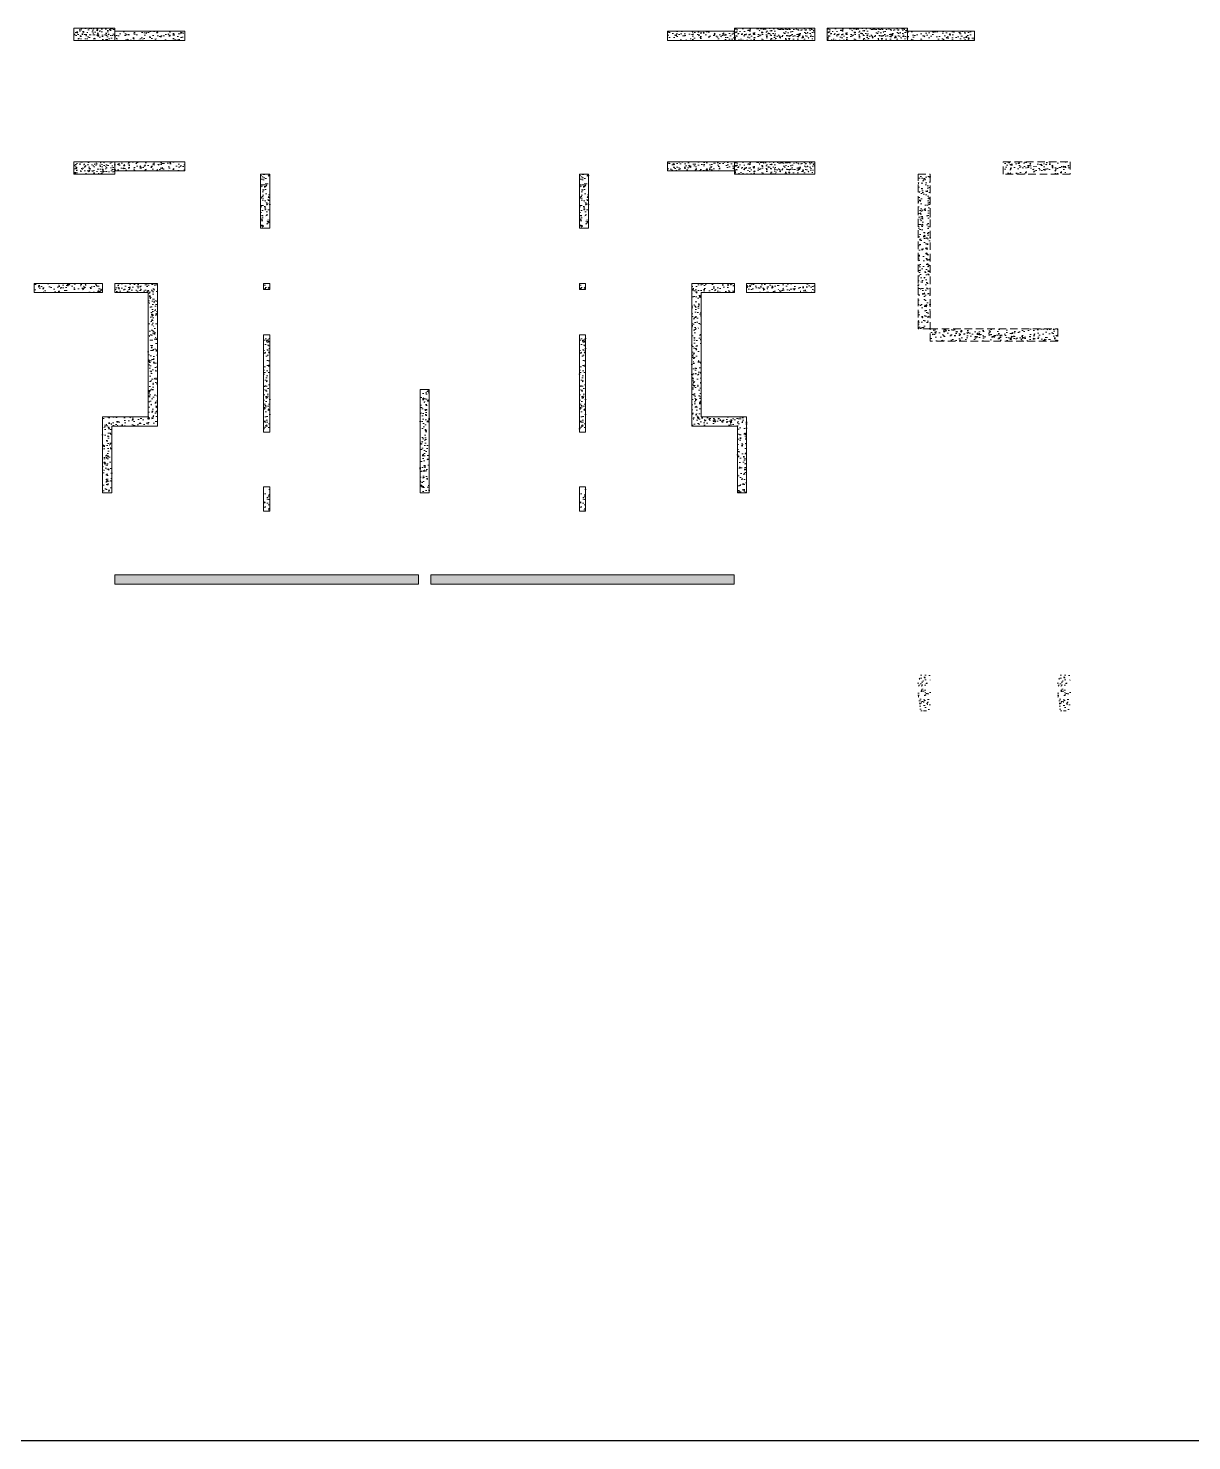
# Model space of a CAD drawing. Header units: millimetres. Extents: x 1078357 to 1340092, y -4684019 to -4550360.
# Drawn here: x 1279584 to 1298738, y -4653484 to -4630229 of the extents above; entities that cross this region are included whole.
import ezdxf

# ---------------------------------------------------------------- set-up
doc = ezdxf.new("R2010")
doc.units = ezdxf.units.MM
doc.linetypes.add('HIDDEN', pattern=[0.375, 0.25, -0.125])
doc.layers.add('S-NON STR RCC WALL', color=8, linetype='Continuous', lineweight=0)
doc.layers.add('Wall-boundary', color=6, linetype='Continuous', lineweight=30)
pattern_1 = [(50, (1250143.1, -4448375.4), (182.18467, -15.93909), [19.05, -209.55]), (355, (1250143.1, -4448375.4), (-35.24342, 191.05685), [15.24, -167.64058]), (100.45144, (1250158.28, -4448376.73), (146.94125, 175.11775), [16.19, -178.09024]), (46.1842, (1250143.1, -4448324.6), (271.07904, -42.04233), [28.575, -314.325]), (96.63556, (1250165.68, -4448328.1), (237.40413, 247.42612), [24.28502, -267.1356]), (351.18415, (1250143.1, -4448324.6), (237.40413, 247.42612), [22.85997, -251.45973]), (21, (1250168.5, -4448337.3), (151.61439, -102.2652), [19.05, -209.55]), (326, (1250168.5, -4448337.3), (61.80203, 184.18797), [15.24, -167.64]), (71.45144, (1250181.13, -4448345.82), (213.41642, 81.92277), [16.19, -178.08994]), (37.5, (1250143.094, -4448375.4), (3.088603, 84.555039), [0, -165.608, 0, -170.18, 0, -168.275]), (7.5, (1250143.09, -4448375.4), (66.819663, 100.180575), [0, -97.028, 0, -161.798, 0, -64.135]), (327.5, (1250086.45, -4448375.4), (135.590595, -5.728744), [0, -63.5, 0, -198.12, 0, -262.89]), (317.5, (1250061.05, -4448375.4), (148.12918, 25.42649), [0, -82.55, 0, -131.572, 0, -186.69])]
pattern_2 = [(50, (-5111161, 23564171.24), (182.184669, -15.93908554), [19.05, -209.55]), (355, (-5111161, 23564171.24), (-35.2434214, 191.0568452), [15.24, -167.6405842]), (100.4514447, (-5111145.82, 23564169.91), (146.9412471, 175.1177519), [16.1900088, -178.0902446]), (46.1842, (-5111161, 23564222.04), (271.0790409, -42.042328), [28.575, -314.325]), (96.6355576, (-5111138.41, 23564218.54), (237.404134, 247.4261246), [24.2850231, -267.1356082]), (351.1841512, (-5111161, 23564222.04), (237.404134, 247.4261246), [22.859967, -251.459732]), (21, (-5111135.6, 23564209.34), (151.6143913, -102.2651982), [19.05, -209.55]), (326, (-5111135.6, 23564209.34), (61.8020283, 184.1879661), [15.24, -167.64]), (71.451445, (-5111122.97, 23564200.82), (213.4164193, 81.9227689), [16.1900088, -178.0899376]), (37.5, (-5111161.004, 23564171.24), (3.08860325, 84.55503887), [0, -165.608, 0, -170.18, 0, -168.275]), (7.5, (-5111161, 23564171.24), (66.8196625, 100.18057482), [0, -97.028, 0, -161.798, 0, -64.135]), (327.5, (-5111217.646, 23564171.24), (135.59059517, -5.728744), [0, -63.5, 0, -198.12, 0, -262.89]), (317.5, (-5111243.05, 23564171.24), (148.1291814, 25.42649103), [0, -82.55, 0, -131.572, 0, -186.69])]
pattern_3 = [(50, (-6208385.72, 28248190.43), (182.184669, -15.93908554), [19.05, -209.55]), (355, (-6208385.72, 28248190.43), (-35.2434214, 191.0568452), [15.24, -167.6405842]), (100.4514447, (-6208370.54, 28248189.1), (146.9412471, 175.1177519), [16.1900088, -178.0902446]), (46.1842, (-6208385.72, 28248241.23), (271.0790409, -42.042328), [28.575, -314.325]), (96.6355576, (-6208363.13, 28248237.72), (237.404134, 247.4261246), [24.2850231, -267.1356082]), (351.1841512, (-6208385.72, 28248241.23), (237.404134, 247.4261246), [22.859967, -251.459732]), (21, (-6208360.32, 28248228.53), (151.6143913, -102.2651982), [19.05, -209.55]), (326, (-6208360.32, 28248228.53), (61.8020283, 184.1879661), [15.24, -167.64]), (71.451445, (-6208347.69, 28248220), (213.4164193, 81.9227689), [16.1900088, -178.0899376]), (37.5, (-6208385.72, 28248190.43), (3.08860325, 84.55503887), [0, -165.608, 0, -170.18, 0, -168.275]), (7.5, (-6208385.72, 28248190.43), (66.8196625, 100.18057482), [0, -97.028, 0, -161.798, 0, -64.135]), (327.5, (-6208442.36, 28248190.43), (135.59059517, -5.72874399), [0, -63.5, 0, -198.12, 0, -262.89]), (317.5, (-6208467.76, 28248190.43), (148.1291814, 25.42649103), [0, -82.55, 0, -131.572, 0, -186.69])]
pattern_4 = [(140, (-1917165.49, -7167648.19), (12.550427, 143.4520365), [15, -165]), (85, (-1917165.49, -7167648.19), (-150.438427, -27.7502667), [12, -132]), (190.4514445, (-1917164.44, -7167636.24), (-137.887998, 115.7017693), [12.7480384, -140.2284224]), (136.1842, (-1917205.49, -7167648.2), (33.103856, 213.448266), [22.5, -247.5]), (186.6356355, (-1917202.73, -7167630.4), (-194.82372, 186.932389), [19.122068, -210.342752]), (81.184164, (-1917205.49, -7167648.2), (-194.82372, 186.932389), [18, -198]), (111, (-1917195.49, -7167628.19), (80.523778, 119.3814104), [15, -165]), (56, (-1917195.49, -7167628.19), (-145.030009, 48.6630664), [12, -132]), (161.4514447, (-1917188.78, -7167618.24), (-64.5062306, 168.0444753), [12.748038, -140.2284224]), (127.5, (-1917165.49, -7167648.19), (-66.57877077, 2.43197106), [0, -130.4, 0, -134, 0, -132.5]), (97.5, (-1917165.49, -7167648.19), (-78.8823424, 52.6139075), [0, -76.4, 0, -127.4, 0, -50.5]), (57.5, (-1917165.49, -7167692.79), (4.51097435, 106.7644872), [0, -50, 0, -156, 0, -207]), (47.5, (-1917165.49, -7167712.79), (-20.0209965, 116.6372339), [0, -65, 0, -103.6, 0, -147])]

msp = doc.modelspace()

# ---------------------------------------------------------------- hatches: boundary and pattern name
at = {"layer": 'S-NON STR RCC WALL'}
h = msp.add_hatch(dxfattribs=at)
h.set_pattern_fill('AR-CONC', color=8, scale=20, angle=90)
h.set_pattern_definition(pattern_4)
h.paths.add_polyline_path([(1280334.5, -4630228.5), (1281009.5, -4630228.5), (1281009.5, -4630428.5), (1280334.5, -4630428.5)])
at = {"layer": 'S-NON STR RCC WALL', "ltscale": 700}
h = msp.add_hatch(dxfattribs=at)
h.set_pattern_fill('AR-CONC', color=256)
h.set_pattern_definition(pattern_1)
h.paths.add_polyline_path([(1282159.3, -4630278.6), (1281009.3, -4630278.6), (1281009.3, -4630428.6), (1282159.3, -4630428.6)])
h = msp.add_hatch(dxfattribs=at)
h.set_pattern_fill('AR-CONC', color=256)
h.set_pattern_definition(pattern_1)
h.paths.add_polyline_path([(1291209.1, -4630428.6), (1290109.1, -4630428.6), (1290109.1, -4630278.6), (1291209.1, -4630278.6)])
at = {"layer": 'S-NON STR RCC WALL'}
h = msp.add_hatch(dxfattribs=at)
h.set_pattern_fill('AR-CONC', color=8, scale=20, angle=90)
h.set_pattern_definition([(140, (-1917165.49, -7167648.19), (12.550427, 143.4520365), [15, -165]), (85, (-1917165.49, -7167648.19), (-150.438427, -27.7502667), [12, -132]), (190.4514445, (-1917164.44, -7167636.24), (-137.887998, 115.7017693), [12.7480384, -140.2284224]), (136.1842, (-1917205.49, -7167648.2), (33.103856, 213.448266), [22.5, -247.5]), (186.6356355, (-1917202.73, -7167630.4), (-194.82372, 186.932389), [19.122068, -210.342752]), (81.184164, (-1917205.49, -7167648.2), (-194.82372, 186.932389), [18, -198]), (111, (-1917195.49, -7167628.19), (80.523778, 119.3814104), [15, -165]), (56, (-1917195.49, -7167628.19), (-145.030009, 48.6630664), [12, -132]), (161.4514447, (-1917188.78, -7167618.24), (-64.5062306, 168.0444753), [12.748038, -140.2284224]), (127.5, (-1917165.49, -7167648.19), (-66.57877077, 2.43197106), [0, -130.4, 0, -134, 0, -132.5]), (97.5, (-1917165.49, -7167648.19), (-78.8823424, 52.6139075), [0, -76.4, 0, -127.4, 0, -50.5]), (57.5, (-1917165.49, -7167692.79), (4.51097435, 106.7644872), [0, -50, 0, -156, 0, -207]), (47.5, (-1917165.49, -7167712.79), (-20.0209965, 116.6372339), [0, -65, 0, -103.6, 0, -147])])
h.paths.add_polyline_path([(1292534.5, -4630228.7), (1292534.5, -4630428.7), (1291209.5, -4630428.7), (1291209.5, -4630228.7)])
h = msp.add_hatch(dxfattribs=at)
h.set_pattern_fill('AR-CONC', color=8, scale=20, angle=90)
h.set_pattern_definition([(140, (-1915640.49, -7167648.19), (12.550427, 143.4520365), [15, -165]), (85, (-1915640.49, -7167648.19), (-150.438427, -27.7502667), [12, -132]), (190.4514445, (-1915639.44, -7167636.24), (-137.887998, 115.7017693), [12.7480384, -140.2284224]), (136.1842, (-1915680.49, -7167648.2), (33.103856, 213.448266), [22.5, -247.5]), (186.6356355, (-1915677.73, -7167630.4), (-194.82372, 186.932389), [19.122068, -210.342752]), (81.184164, (-1915680.5, -7167648.2), (-194.82372, 186.932389), [18, -198]), (111, (-1915670.49, -7167628.19), (80.523778, 119.3814104), [15, -165]), (56, (-1915670.49, -7167628.19), (-145.030009, 48.6630664), [12, -132]), (161.4514447, (-1915663.78, -7167618.24), (-64.5062306, 168.0444753), [12.748038, -140.2284224]), (127.5, (-1915640.49, -7167648.19), (-66.57877077, 2.43197106), [0, -130.4, 0, -134, 0, -132.5]), (97.5, (-1915640.49, -7167648.19), (-78.8823424, 52.6139075), [0, -76.4, 0, -127.4, 0, -50.5]), (57.5, (-1915640.49, -7167692.79), (4.51097435, 106.7644872), [0, -50, 0, -156, 0, -207]), (47.5, (-1915640.49, -7167712.79), (-20.0209965, 116.6372339), [0, -65, 0, -103.6, 0, -147])])
h.paths.add_polyline_path([(1294059.5, -4630228.7), (1294059.5, -4630428.7), (1292734.5, -4630428.7), (1292734.5, -4630228.7)])
at = {"layer": 'S-NON STR RCC WALL', "ltscale": 700}
h = msp.add_hatch(dxfattribs=at)
h.set_pattern_fill('AR-CONC', color=256)
h.set_pattern_definition([(50, (1250143.1, -4448375.4), (182.18467, -15.93909), [19.05, -209.55]), (355, (1250143.1, -4448375.4), (-35.24342, 191.05685), [15.24, -167.64058]), (100.45144, (1250158.28, -4448376.73), (146.94125, 175.11775), [16.19, -178.09024]), (46.1842, (1250143.1, -4448324.6), (271.07904, -42.04233), [28.575, -314.325]), (96.63556, (1250165.68, -4448328.1), (237.40413, 247.42612), [24.28502, -267.1356]), (351.18415, (1250143.1, -4448324.6), (237.40413, 247.42612), [22.85997, -251.45973]), (21, (1250168.5, -4448337.3), (151.61439, -102.2652), [19.05, -209.55]), (326, (1250168.5, -4448337.3), (61.80203, 184.18797), [15.24, -167.64]), (71.45144, (1250181.13, -4448345.82), (213.41642, 81.92277), [16.19, -178.08994]), (37.5, (1250143.094, -4448375.4), (3.088603, 84.55504), [0, -165.608, 0, -170.18, 0, -168.275]), (7.5, (1250143.09, -4448375.4), (66.819663, 100.180575), [0, -97.028, 0, -161.798, 0, -64.135]), (327.5, (1250086.45, -4448375.4), (135.590595, -5.728744), [0, -63.5, 0, -198.12, 0, -262.89]), (317.5, (1250061.05, -4448375.4), (148.12918, 25.42649), [0, -82.55, 0, -131.572, 0, -186.69])])
h.paths.add_polyline_path([(1295159.1, -4630428.5), (1294059.1, -4630428.5), (1294059.1, -4630278.6), (1295159.1, -4630278.6)])
at = {"layer": 'S-NON STR RCC WALL'}
h = msp.add_hatch(dxfattribs=at)
h.set_pattern_fill('AR-CONC', color=8, scale=20, angle=90)
h.set_pattern_definition(pattern_4)
h.paths.add_polyline_path([(1280334.5, -4632428.7), (1281009.5, -4632428.7), (1281009.5, -4632628.6), (1280334.5, -4632628.6)])
at = {"layer": 'S-NON STR RCC WALL', "ltscale": 700}
h = msp.add_hatch(dxfattribs=at)
h.set_pattern_fill('AR-CONC', color=256)
h.set_pattern_definition(pattern_1)
h.paths.add_polyline_path([(1282159.3, -4632428.6), (1281009.3, -4632428.6), (1281009.3, -4632578.6), (1282159.3, -4632578.6)])
h = msp.add_hatch(dxfattribs=at)
h.set_pattern_fill('AR-CONC', color=256)
h.set_pattern_definition(pattern_1)
h.paths.add_polyline_path([(1290109.1, -4632428.6), (1291209.1, -4632428.6), (1291209.1, -4632578.6), (1290109.1, -4632578.6)])
at = {"layer": 'S-NON STR RCC WALL'}
h = msp.add_hatch(dxfattribs=at)
h.set_pattern_fill('AR-CONC', color=8, scale=20, angle=90)
h.set_pattern_definition([(140, (-1917165.5, -7169848.19), (12.550427, 143.4520365), [15, -165]), (85, (-1917165.5, -7169848.19), (-150.438427, -27.7502667), [12, -132]), (190.4514445, (-1917164.45, -7169836.23), (-137.887998, 115.7017693), [12.7480384, -140.2284224]), (136.1842, (-1917205.5, -7169848.19), (33.103856, 213.448266), [22.5, -247.5]), (186.6356355, (-1917202.74, -7169830.4), (-194.82372, 186.932389), [19.122068, -210.342752]), (81.184164, (-1917205.5, -7169848.19), (-194.82372, 186.932389), [18, -198]), (111, (-1917195.5, -7169828.19), (80.523778, 119.3814104), [15, -165]), (56, (-1917195.5, -7169828.19), (-145.030009, 48.6630664), [12, -132]), (161.4514447, (-1917188.78, -7169818.24), (-64.5062306, 168.0444753), [12.748038, -140.2284224]), (127.5, (-1917165.495, -7169848.19), (-66.57877077, 2.43197106), [0, -130.4, 0, -134, 0, -132.5]), (97.5, (-1917165.495, -7169848.19), (-78.8823424, 52.6139075), [0, -76.4, 0, -127.4, 0, -50.5]), (57.5, (-1917165.495, -7169892.79), (4.51097435, 106.7644872), [0, -50, 0, -156, 0, -207]), (47.5, (-1917165.49, -7169912.79), (-20.0209965, 116.6372339), [0, -65, 0, -103.6, 0, -147])])
h.paths.add_polyline_path([(1292534.5, -4632428.7), (1292534.5, -4632628.7), (1291209.5, -4632628.7), (1291209.5, -4632428.7)])
at = {"layer": 'S-NON STR RCC WALL', "linetype": 'HIDDEN', "ltscale": 500}
h = msp.add_hatch(dxfattribs=at)
h.set_pattern_fill('AR-CONC', color=256, angle=180)
h.set_pattern_definition([(50, (164761.48, 48738.84), (182.184669, -15.9390855), [19.05, -209.55]), (355, (164761.48, 48738.84), (-35.2434214, 191.056845), [15.24, -167.640584]), (100.4514447, (164776.66, 48737.51), (146.941247, 175.117752), [16.190009, -178.0902446]), (46.1842, (164761.48, 48789.64), (271.079041, -42.042328), [28.575, -314.325]), (96.6355576, (164784.07, 48786.14), (237.404134, 247.426125), [24.285023, -267.135608]), (351.184151, (164761.48, 48789.64), (237.404134, 247.426125), [22.859967, -251.459732]), (21, (164786.88, 48776.94), (151.6143913, -102.265198), [19.05, -209.55]), (326, (164786.88, 48776.94), (61.802028, 184.187966), [15.24, -167.64]), (71.451445, (164799.51, 48768.42), (213.416419, 81.922769), [16.190009, -178.0899376]), (37.5, (164761.476, 48738.84), (3.08860325, 84.5550389), [0, -165.608, 0, -170.18, 0, -168.275]), (7.5, (164761.48, 48738.84), (66.8196625, 100.1805748), [0, -97.028, 0, -161.798, 0, -64.135]), (327.5, (164704.834, 48738.84), (135.5905952, -5.728744), [0, -63.5, 0, -198.12, 0, -262.89]), (317.5, (164679.43, 48738.84), (148.1291814, 25.426491), [0, -82.55, 0, -131.572, 0, -186.69])])
h.paths.add_polyline_path([(1295634.3, -4632428.6), (1296734.3, -4632428.6), (1296734.3, -4632628.6), (1295634.3, -4632628.6)])
at = {"layer": 'S-NON STR RCC WALL'}
h = msp.add_hatch(dxfattribs=at)
h.set_pattern_fill('AR-CONC', color=256, angle=180)
h.set_pattern_definition([(50, (-6168125.49, 28244900.38), (182.184669, -15.93908554), [19.05, -209.55]), (355, (-6168125.49, 28244900.38), (-35.2434214, 191.0568452), [15.24, -167.6405842]), (100.4514447, (-6168110.3, 28244899.05), (146.9412471, 175.1177519), [16.1900088, -178.0902446]), (46.1842, (-6168125.49, 28244951.18), (271.0790409, -42.042328), [28.575, -314.325]), (96.6355576, (-6168102.9, 28244947.67), (237.404134, 247.4261246), [24.2850231, -267.1356082]), (351.1841512, (-6168125.5, 28244951.18), (237.404134, 247.4261246), [22.859967, -251.459732]), (21, (-6168100.09, 28244938.48), (151.6143913, -102.2651982), [19.05, -209.55]), (326, (-6168100.09, 28244938.48), (61.8020283, 184.1879661), [15.24, -167.64]), (71.451445, (-6168087.45, 28244929.96), (213.4164193, 81.9227689), [16.1900088, -178.0899376]), (37.5, (-6168125.49, 28244900.38), (3.08860325, 84.55503887), [0, -165.608, 0, -170.18, 0, -168.275]), (7.5, (-6168125.49, 28244900.38), (66.8196625, 100.18057482), [0, -97.028, 0, -161.798, 0, -64.135]), (327.5, (-6168182.13, 28244900.38), (135.59059517, -5.72874399), [0, -63.5, 0, -198.12, 0, -262.89]), (317.5, (-6168207.53, 28244900.38), (148.1291814, 25.42649103), [0, -82.55, 0, -131.572, 0, -186.69])])
h.paths.add_polyline_path([(1283409.3, -4632628.6), (1283559.3, -4632628.6), (1283559.3, -4633518.5), (1283409.3, -4633518.5)])
h = msp.add_hatch(dxfattribs=at)
h.set_pattern_fill('AR-CONC', color=256, angle=180)
h.set_pattern_definition([(50, (-6162875.47, 28244900.4), (182.184669, -15.93908554), [19.05, -209.55]), (355, (-6162875.47, 28244900.4), (-35.2434214, 191.0568452), [15.24, -167.6405842]), (100.4514447, (-6162860.28, 28244899.07), (146.9412471, 175.1177519), [16.1900088, -178.0902446]), (46.1842, (-6162875.47, 28244951.2), (271.0790409, -42.042328), [28.575, -314.325]), (96.6355576, (-6162852.88, 28244947.7), (237.404134, 247.4261246), [24.2850231, -267.1356082]), (351.1841512, (-6162875.47, 28244951.2), (237.404134, 247.4261246), [22.859967, -251.459732]), (21, (-6162850.07, 28244938.5), (151.6143913, -102.2651982), [19.05, -209.55]), (326, (-6162850.07, 28244938.5), (61.8020283, 184.1879661), [15.24, -167.64]), (71.451445, (-6162837.43, 28244929.98), (213.4164193, 81.9227689), [16.1900088, -178.0899376]), (37.5, (-6162875.466, 28244900.4), (3.08860325, 84.55503887), [0, -165.608, 0, -170.18, 0, -168.275]), (7.5, (-6162875.47, 28244900.4), (66.8196625, 100.18057482), [0, -97.028, 0, -161.798, 0, -64.135]), (327.5, (-6162932.11, 28244900.4), (135.59059517, -5.72874399), [0, -63.5, 0, -198.12, 0, -262.89]), (317.5, (-6162957.51, 28244900.4), (148.1291814, 25.42649103), [0, -82.55, 0, -131.572, 0, -186.69])])
h.paths.add_polyline_path([(1288659.3, -4632628.6), (1288809.3, -4632628.6), (1288809.3, -4633518.5), (1288659.3, -4633518.5)])
at = {"layer": 'S-NON STR RCC WALL', "linetype": 'HIDDEN', "ltscale": 500}
h = msp.add_hatch(dxfattribs=at)
h.set_pattern_fill('AR-CONC', color=256, angle=180)
h.set_pattern_definition([(50, (-932463.24, 4732758.03), (182.184669, -15.9390855), [19.05, -209.55]), (355, (-932463.24, 4732758.03), (-35.2434214, 191.0568452), [15.24, -167.640584]), (100.4514447, (-932448.06, 4732756.7), (146.941247, 175.117752), [16.1900088, -178.0902446]), (46.1842, (-932463.24, 4732808.83), (271.079041, -42.042328), [28.575, -314.325]), (96.6355576, (-932440.65, 4732805.32), (237.404134, 247.4261246), [24.285023, -267.135608]), (351.1841512, (-932463.24, 4732808.83), (237.404134, 247.4261246), [22.859967, -251.459732]), (21, (-932437.84, 4732796.13), (151.6143913, -102.2651982), [19.05, -209.55]), (326, (-932437.84, 4732796.13), (61.8020283, 184.187966), [15.24, -167.64]), (71.451445, (-932425.2, 4732787.6), (213.4164193, 81.922769), [16.1900088, -178.0899376]), (37.5, (-932463.24, 4732758.03), (3.08860325, 84.55503887), [0, -165.608, 0, -170.18, 0, -168.275]), (7.5, (-932463.24, 4732758.03), (66.8196625, 100.1805748), [0, -97.028, 0, -161.798, 0, -64.135]), (327.5, (-932519.88, 4732758.03), (135.59059517, -5.728744), [0, -63.5, 0, -198.12, 0, -262.89]), (317.5, (-932545.28, 4732758.03), (148.1291814, 25.426491), [0, -82.55, 0, -131.572, 0, -186.69])])
h.paths.add_polyline_path([(1294234.3, -4632628.6), (1294434.3, -4632628.6), (1294434.3, -4635178.6), (1294234.3, -4635178.6)])
at = {"layer": 'S-NON STR RCC WALL'}
h = msp.add_hatch(dxfattribs=at)
h.set_pattern_fill('AR-CONC', color=256, angle=180)
h.set_pattern_definition(pattern_2)
h.paths.add_polyline_path([(1279684.3, -4634578.6), (1280809.3, -4634578.6), (1280809.3, -4634428.6), (1279684.3, -4634428.6)])
h = msp.add_hatch(dxfattribs=at)
h.set_pattern_fill('AR-CONC', color=256, angle=180)
h.set_pattern_definition(pattern_2)
h.paths.add_polyline_path([(1281709.3, -4636778.6), (1281709.3, -4634428.6), (1281009.3, -4634428.6), (1281009.3, -4634578.6), (1281559.3, -4634578.6), (1281559.3, -4636628.6), (1280809.3, -4636628.6), (1280809.3, -4637878.6), (1280959.3, -4637878.6), (1280959.3, -4636778.6)])
h = msp.add_hatch(dxfattribs=at)
h.set_pattern_fill('AR-CONC', color=256, angle=180)
h.set_pattern_definition([(50, (2380734.22, -9125492.59), (182.184669, -15.9390855), [19.05, -209.55]), (355, (2380734.22, -9125492.6), (-35.2434214, 191.056845), [15.24, -167.640584]), (100.4514447, (2380749.4, -9125493.92), (146.941247, 175.117752), [16.190009, -178.0902446]), (46.1842, (2380734.22, -9125441.8), (271.079041, -42.042328), [28.575, -314.325]), (96.6355576, (2380756.8, -9125445.3), (237.404134, 247.426125), [24.285023, -267.135608]), (351.184151, (2380734.22, -9125441.8), (237.404134, 247.426125), [22.859967, -251.459732]), (21, (2380759.62, -9125454.49), (151.6143913, -102.265198), [19.05, -209.55]), (326, (2380759.62, -9125454.5), (61.802028, 184.187966), [15.24, -167.64]), (71.451445, (2380772.25, -9125463.01), (213.416419, 81.922769), [16.190009, -178.0899376]), (37.5, (2380734.22, -9125492.59), (3.08860325, 84.5550389), [0, -165.608, 0, -170.18, 0, -168.275]), (7.5, (2380734.22, -9125492.59), (66.8196625, 100.1805748), [0, -97.028, 0, -161.798, 0, -64.135]), (327.5, (2380677.575, -9125492.59), (135.5905952, -5.728744), [0, -63.5, 0, -198.12, 0, -262.89]), (317.5, (2380652.17, -9125492.59), (148.1291814, 25.426491), [0, -82.55, 0, -131.572, 0, -186.69])])
h.paths.add_polyline_path([(1283459.3, -4634428.4), (1283559.3, -4634428.4), (1283559.3, -4634528.4), (1283459.3, -4634528.4)])
h = msp.add_hatch(dxfattribs=at)
h.set_pattern_fill('AR-CONC', color=256, angle=180)
h.set_pattern_definition([(50, (2385934.22, -9125492.59), (182.184669, -15.9390855), [19.05, -209.55]), (355, (2385934.22, -9125492.6), (-35.2434214, 191.056845), [15.24, -167.640584]), (100.4514447, (2385949.4, -9125493.92), (146.941247, 175.117752), [16.190009, -178.0902446]), (46.1842, (2385934.22, -9125441.8), (271.079041, -42.042328), [28.575, -314.325]), (96.6355576, (2385956.8, -9125445.3), (237.404134, 247.426125), [24.285023, -267.135608]), (351.184151, (2385934.22, -9125441.8), (237.404134, 247.426125), [22.859967, -251.459732]), (21, (2385959.62, -9125454.49), (151.6143913, -102.265198), [19.05, -209.55]), (326, (2385959.62, -9125454.5), (61.802028, 184.187966), [15.24, -167.64]), (71.451445, (2385972.25, -9125463.01), (213.416419, 81.922769), [16.190009, -178.0899376]), (37.5, (2385934.22, -9125492.59), (3.08860325, 84.5550389), [0, -165.608, 0, -170.18, 0, -168.275]), (7.5, (2385934.22, -9125492.59), (66.8196625, 100.1805748), [0, -97.028, 0, -161.798, 0, -64.135]), (327.5, (2385877.575, -9125492.59), (135.5905952, -5.728744), [0, -63.5, 0, -198.12, 0, -262.89]), (317.5, (2385852.17, -9125492.59), (148.1291814, 25.426491), [0, -82.55, 0, -131.572, 0, -186.69])])
h.paths.add_polyline_path([(1288659.3, -4634428.4), (1288759.3, -4634428.4), (1288759.3, -4634528.4), (1288659.3, -4634528.4)])
h = msp.add_hatch(dxfattribs=at)
h.set_pattern_fill('AR-CONC', color=256)
h.set_pattern_definition(pattern_2)
h.paths.add_polyline_path([(1290509.3, -4636778.6), (1290509.3, -4634428.6), (1291209.3, -4634428.6), (1291209.3, -4634578.6), (1290659.3, -4634578.6), (1290659.3, -4636628.6), (1291409.3, -4636628.6), (1291409.3, -4637878.6), (1291259.3, -4637878.6), (1291259.3, -4636778.6)])
h = msp.add_hatch(dxfattribs=at)
h.set_pattern_fill('AR-CONC', color=256)
h.set_pattern_definition(pattern_2)
h.paths.add_polyline_path([(1292534.3, -4634578.6), (1291409.3, -4634578.6), (1291409.3, -4634428.6), (1292534.3, -4634428.6)])
h = msp.add_hatch(dxfattribs=at)
h.set_pattern_fill('AR-CONC', color=256, angle=180)
h.set_pattern_definition([(50, (2380747.43, -9124127.93), (182.184669, -15.9390855), [19.05, -209.55]), (355, (2380747.43, -9124127.93), (-35.2434214, 191.056845), [15.24, -167.640584]), (100.4514447, (2380762.61, -9124129.26), (146.941247, 175.117752), [16.190009, -178.0902446]), (46.1842, (2380747.43, -9124077.13), (271.079041, -42.042328), [28.575, -314.325]), (96.6355576, (2380770.02, -9124080.63), (237.404134, 247.426125), [24.285023, -267.135608]), (351.184151, (2380747.43, -9124077.13), (237.404134, 247.426125), [22.859967, -251.459732]), (21, (2380772.83, -9124089.83), (151.6143913, -102.265198), [19.05, -209.55]), (326, (2380772.83, -9124089.83), (61.802028, 184.187966), [15.24, -167.64]), (71.451445, (2380785.47, -9124098.35), (213.416419, 81.922769), [16.190009, -178.0899376]), (37.5, (2380747.43, -9124127.93), (3.08860325, 84.5550389), [0, -165.608, 0, -170.18, 0, -168.275]), (7.5, (2380747.43, -9124127.93), (66.8196625, 100.1805748), [0, -97.028, 0, -161.798, 0, -64.135]), (327.5, (2380690.79, -9124127.93), (135.5905952, -5.728744), [0, -63.5, 0, -198.12, 0, -262.89]), (317.5, (2380665.39, -9124127.93), (148.1291814, 25.426491), [0, -82.55, 0, -131.572, 0, -186.69])])
h.paths.add_polyline_path([(1283459.3, -4636878.4), (1283559.3, -4636878.4), (1283559.3, -4635278.4), (1283459.3, -4635278.4)])
h = msp.add_hatch(dxfattribs=at)
h.set_pattern_fill('AR-CONC', color=256, angle=180)
h.set_pattern_definition([(50, (2385947.43, -9124127.93), (182.184669, -15.9390855), [19.05, -209.55]), (355, (2385947.43, -9124127.93), (-35.2434214, 191.056845), [15.24, -167.640584]), (100.4514447, (2385962.61, -9124129.26), (146.941247, 175.117752), [16.190009, -178.0902446]), (46.1842, (2385947.43, -9124077.13), (271.079041, -42.042328), [28.575, -314.325]), (96.6355576, (2385970.02, -9124080.63), (237.404134, 247.426125), [24.285023, -267.135608]), (351.184151, (2385947.43, -9124077.13), (237.404134, 247.426125), [22.859967, -251.459732]), (21, (2385972.83, -9124089.83), (151.6143913, -102.265198), [19.05, -209.55]), (326, (2385972.83, -9124089.83), (61.802028, 184.187966), [15.24, -167.64]), (71.451445, (2385985.47, -9124098.35), (213.416419, 81.922769), [16.190009, -178.0899376]), (37.5, (2385947.43, -9124127.93), (3.08860325, 84.5550389), [0, -165.608, 0, -170.18, 0, -168.275]), (7.5, (2385947.43, -9124127.93), (66.8196625, 100.1805748), [0, -97.028, 0, -161.798, 0, -64.135]), (327.5, (2385890.79, -9124127.93), (135.5905952, -5.728744), [0, -63.5, 0, -198.12, 0, -262.89]), (317.5, (2385865.39, -9124127.93), (148.1291814, 25.426491), [0, -82.55, 0, -131.572, 0, -186.69])])
h.paths.add_polyline_path([(1288659.3, -4636878.4), (1288759.3, -4636878.4), (1288759.3, -4635278.4), (1288659.3, -4635278.4)])
at = {"layer": 'S-NON STR RCC WALL', "linetype": 'HIDDEN', "ltscale": 500}
h = msp.add_hatch(dxfattribs=at)
h.set_pattern_fill('AR-CONC', color=256, angle=180)
h.set_pattern_definition([(50, (2355710.92, -9319299.53), (182.184669, -15.9390855), [19.05, -209.55]), (355, (2355710.92, -9319299.53), (-35.2434214, 191.056845), [15.24, -167.640584]), (100.4514447, (2355726.1, -9319300.86), (146.941247, 175.117752), [16.190009, -178.0902446]), (46.1842, (2355710.92, -9319248.73), (271.079041, -42.042328), [28.575, -314.325]), (96.6355576, (2355733.51, -9319252.24), (237.404134, 247.426125), [24.285023, -267.135608]), (351.184151, (2355710.92, -9319248.73), (237.404134, 247.426125), [22.859967, -251.459732]), (21, (2355736.32, -9319261.43), (151.6143913, -102.265198), [19.05, -209.55]), (326, (2355736.32, -9319261.43), (61.802028, 184.187966), [15.24, -167.64]), (71.451445, (2355748.96, -9319269.96), (213.416419, 81.922769), [16.190009, -178.0899376]), (37.5, (2355710.924, -9319299.533), (3.08860325, 84.5550389), [0, -165.608, 0, -170.18, 0, -168.275]), (7.5, (2355710.92, -9319299.53), (66.8196625, 100.1805748), [0, -97.028, 0, -161.798, 0, -64.135]), (327.5, (2355654.28, -9319299.53), (135.5905952, -5.728744), [0, -63.5, 0, -198.12, 0, -262.89]), (317.5, (2355628.88, -9319299.53), (148.1291814, 25.426491), [0, -82.55, 0, -131.572, 0, -186.69])])
h.paths.add_polyline_path([(1294434.3, -4635178.6), (1296534.3, -4635178.6), (1296534.3, -4635378.6), (1294434.3, -4635378.6)])
at = {"layer": 'S-NON STR RCC WALL', "ltscale": 700}
h = msp.add_hatch(dxfattribs=at)
h.set_pattern_fill('AR-CONC', color=256)
h.set_pattern_definition([(50, (152918.38, 235643.79), (182.184669, -15.9390855), [19.05, -209.55]), (355, (152918.38, 235643.79), (-35.2434214, 191.056845), [15.24, -167.640584]), (100.4514447, (152933.56, 235642.46), (146.941247, 175.117752), [16.190009, -178.0902446]), (46.1842, (152918.38, 235694.59), (271.079041, -42.042328), [28.575, -314.325]), (96.6355576, (152940.97, 235691.09), (237.404134, 247.426125), [24.285023, -267.135608]), (351.184151, (152918.38, 235694.6), (237.404134, 247.426125), [22.859967, -251.459732]), (21, (152943.78, 235681.89), (151.6143913, -102.265198), [19.05, -209.55]), (326, (152943.78, 235681.89), (61.802028, 184.187966), [15.24, -167.64]), (71.451445, (152956.41, 235673.37), (213.416419, 81.922769), [16.190009, -178.0899376]), (37.5, (152918.38, 235643.79), (3.08860325, 84.5550389), [0, -165.608, 0, -170.18, 0, -168.275]), (7.5, (152918.38, 235643.79), (66.8196625, 100.1805748), [0, -97.028, 0, -161.798, 0, -64.135]), (327.5, (152861.736, 235643.79), (135.5905952, -5.728744), [0, -63.5, 0, -198.12, 0, -262.89]), (317.5, (152836.34, 235643.79), (148.1291814, 25.426491), [0, -82.55, 0, -131.572, 0, -186.69])])
h.paths.add_polyline_path([(1286034.3, -4636178.5), (1286184.3, -4636178.5), (1286184.3, -4637878.6), (1286034.3, -4637878.6)])
at = {"layer": 'S-NON STR RCC WALL'}
h = msp.add_hatch(dxfattribs=at)
h.set_pattern_fill('AR-CONC', color=256, angle=180)
h.set_pattern_definition([(50, (1283522.72, -4440108.74), (182.18467, -15.93909), [19.05, -209.55]), (355, (1283522.72, -4440108.74), (-35.24342, 191.05685), [15.24, -167.64058]), (100.45144, (1283537.9, -4440110.07), (146.94125, 175.11775), [16.19001, -178.09024]), (46.1842, (1283522.72, -4440057.94), (271.07904, -42.04233), [28.575, -314.325]), (96.63556, (1283545.3, -4440061.44), (237.40413, 247.42612), [24.28502, -267.1356]), (351.18415, (1283522.72, -4440057.94), (237.40413, 247.42612), [22.85997, -251.45973]), (21, (1283548.12, -4440070.64), (151.61439, -102.2652), [19.05, -209.55]), (326, (1283548.12, -4440070.64), (61.80203, 184.18797), [15.24, -167.64]), (71.45144, (1283560.75, -4440079.16), (213.41642, 81.92277), [16.19001, -178.08994]), (37.5, (1283522.715, -4440108.74), (3.088603, 84.555039), [0, -165.608, 0, -170.18, 0, -168.275]), (7.5, (1283522.715, -4440108.74), (66.819663, 100.180575), [0, -97.028, 0, -161.798, 0, -64.135]), (327.5, (1283466.07, -4440108.74), (135.590595, -5.728744), [0, -63.5, 0, -198.12, 0, -262.89]), (317.5, (1283440.67, -4440108.74), (148.12918, 25.42649), [0, -82.55, 0, -131.572, 0, -186.69])])
h.paths.add_polyline_path([(1283459.4, -4638178.9), (1283559.4, -4638178.9), (1283559.3, -4637778.4), (1283459.3, -4637778.4)])
h = msp.add_hatch(dxfattribs=at)
h.set_pattern_fill('AR-CONC', color=256, angle=180)
h.set_pattern_definition([(50, (1288722.72, -4440108.74), (182.18467, -15.93909), [19.05, -209.55]), (355, (1288722.72, -4440108.74), (-35.24342, 191.05685), [15.24, -167.64058]), (100.45144, (1288737.9, -4440110.07), (146.94125, 175.11775), [16.19001, -178.09024]), (46.1842, (1288722.72, -4440057.94), (271.07904, -42.04233), [28.575, -314.325]), (96.63556, (1288745.3, -4440061.44), (237.40413, 247.42612), [24.28502, -267.1356]), (351.18415, (1288722.72, -4440057.94), (237.40413, 247.42612), [22.85997, -251.45973]), (21, (1288748.12, -4440070.64), (151.61439, -102.2652), [19.05, -209.55]), (326, (1288748.12, -4440070.64), (61.80203, 184.18797), [15.24, -167.64]), (71.45144, (1288760.75, -4440079.16), (213.41642, 81.92277), [16.19001, -178.08994]), (37.5, (1288722.715, -4440108.74), (3.088603, 84.555039), [0, -165.608, 0, -170.18, 0, -168.275]), (7.5, (1288722.715, -4440108.74), (66.819663, 100.180575), [0, -97.028, 0, -161.798, 0, -64.135]), (327.5, (1288666.07, -4440108.74), (135.590595, -5.728744), [0, -63.5, 0, -198.12, 0, -262.89]), (317.5, (1288640.67, -4440108.74), (148.12918, 25.42649), [0, -82.55, 0, -131.572, 0, -186.69])])
h.paths.add_polyline_path([(1288659.3, -4638178.9), (1288759.3, -4638178.9), (1288759.3, -4637778.4), (1288659.3, -4637778.4)])
h = msp.add_hatch(dxfattribs=at)
h.set_pattern_fill('AR-CONC', color=256, angle=180)
h.set_pattern_definition(pattern_3)
h.paths.add_polyline_path([(1281012.2, -4639378.6), (1286009.3, -4639378.6), (1286009.3, -4639228.6), (1281012.2, -4639228.6)])
h = msp.add_hatch(dxfattribs=at)
h.set_pattern_fill('AR-CONC', color=256)
h.set_pattern_definition(pattern_3)
h.paths.add_polyline_path([(1291206.4, -4639378.6), (1286209.3, -4639378.6), (1286209.3, -4639228.6), (1291206.4, -4639228.6)])
h = msp.add_hatch(dxfattribs=at)
h.set_pattern_fill('AR-CONC', color=256, angle=180)
h.set_pattern_definition([(50, (-8335937.92, 37598228.69), (182.184669, -15.93908554), [19.05, -209.55]), (355, (-8335937.92, 37598228.69), (-35.2434214, 191.0568452), [15.24, -167.6405842]), (100.4514447, (-8335922.74, 37598227.36), (146.9412471, 175.1177519), [16.1900088, -178.0902446]), (46.1842, (-8335937.92, 37598279.5), (271.0790409, -42.0423279), [28.575, -314.325]), (96.6355576, (-8335915.33, 37598276), (237.404134, 247.4261246), [24.2850231, -267.1356082]), (351.1841512, (-8335937.92, 37598279.5), (237.404134, 247.4261246), [22.859967, -251.459732]), (21, (-8335912.52, 37598266.79), (151.61439127, -102.2651982), [19.05, -209.55]), (326, (-8335912.52, 37598266.79), (61.80202835, 184.1879661), [15.24, -167.64]), (71.451445, (-8335899.89, 37598258.27), (213.4164193, 81.9227689), [16.1900088, -178.0899376]), (37.5, (-8335937.92, 37598228.69), (3.08860325, 84.55503887), [0, -165.608, 0, -170.18, 0, -168.275]), (7.5, (-8335937.92, 37598228.69), (66.81966251, 100.18057482), [0, -97.028, 0, -161.798, 0, -64.135]), (327.5, (-8335994.56, 37598228.69), (135.59059517, -5.72874399), [0, -63.5, 0, -198.12, 0, -262.89]), (317.5, (-8336019.96, 37598228.69), (148.1291814, 25.42649103), [0, -82.55, 0, -131.572, 0, -186.69])])
h.paths.add_polyline_path([(1294434.3, -4640878.6), (1294234.3, -4640878.6), (1294234.3, -4641478.6), (1294434.3, -4641478.6), (1294434.3, -4641478.6), (1294434.3, -4640878.7)], is_closed=False)
h = msp.add_hatch(dxfattribs=at)
h.set_pattern_fill('AR-CONC', color=256, angle=180)
h.set_pattern_definition([(50, (-8333637.92, 37598228.69), (182.184669, -15.93908554), [19.05, -209.55]), (355, (-8333637.92, 37598228.69), (-35.2434214, 191.0568452), [15.24, -167.6405842]), (100.4514447, (-8333622.74, 37598227.36), (146.9412471, 175.1177519), [16.1900088, -178.0902446]), (46.1842, (-8333637.92, 37598279.5), (271.0790409, -42.0423279), [28.575, -314.325]), (96.6355576, (-8333615.33, 37598276), (237.404134, 247.4261246), [24.2850231, -267.1356082]), (351.1841512, (-8333637.92, 37598279.5), (237.404134, 247.4261246), [22.859967, -251.459732]), (21, (-8333612.52, 37598266.79), (151.61439127, -102.2651982), [19.05, -209.55]), (326, (-8333612.52, 37598266.79), (61.80202835, 184.1879661), [15.24, -167.64]), (71.451445, (-8333599.89, 37598258.27), (213.4164193, 81.9227689), [16.1900088, -178.0899376]), (37.5, (-8333637.92, 37598228.69), (3.08860325, 84.55503887), [0, -165.608, 0, -170.18, 0, -168.275]), (7.5, (-8333637.92, 37598228.69), (66.81966251, 100.18057482), [0, -97.028, 0, -161.798, 0, -64.135]), (327.5, (-8333694.56, 37598228.69), (135.59059517, -5.72874399), [0, -63.5, 0, -198.12, 0, -262.89]), (317.5, (-8333719.96, 37598228.69), (148.1291814, 25.42649103), [0, -82.55, 0, -131.572, 0, -186.69])])
h.paths.add_polyline_path([(1296734.3, -4640878.6), (1296534.3, -4640878.6), (1296534.3, -4641478.6), (1296734.3, -4641478.6), (1296734.3, -4641478.6), (1296734.3, -4640878.7)], is_closed=False)

# ---------------------------------------------------------------- linework, layer by layer
at = {"layer": 'S-NON STR RCC WALL', "elevation": 0}
for points in [[(1280334.5, -4630228.5), (1281009.5, -4630228.5), (1281009.5, -4630428.5), (1280334.5, -4630428.5)], [(1292534.5, -4630228.7), (1292534.5, -4630428.7), (1291209.5, -4630428.7), (1291209.5, -4630228.7)], [(1294059.5, -4630228.7), (1294059.5, -4630428.7), (1292734.5, -4630428.7), (1292734.5, -4630228.7)], [(1280334.5, -4632428.7), (1281009.5, -4632428.7), (1281009.5, -4632628.6), (1280334.5, -4632628.6)], [(1292534.5, -4632428.7), (1292534.5, -4632628.7), (1291209.5, -4632628.7), (1291209.5, -4632428.7)], [(1279684.3, -4634578.6), (1280809.3, -4634578.6), (1280809.3, -4634428.6), (1279684.3, -4634428.6)], [(1281709.3, -4636778.6), (1281709.3, -4634428.6), (1281009.3, -4634428.6), (1281009.3, -4634578.6), (1281559.3, -4634578.6), (1281559.3, -4636628.6), (1280809.3, -4636628.6), (1280809.3, -4637878.6), (1280959.3, -4637878.6), (1280959.3, -4636778.6)], [(1290509.3, -4636778.6), (1290509.3, -4634428.6), (1291209.3, -4634428.6), (1291209.3, -4634578.6), (1290659.3, -4634578.6), (1290659.3, -4636628.6), (1291409.3, -4636628.6), (1291409.3, -4637878.6), (1291259.3, -4637878.6), (1291259.3, -4636778.6)], [(1292534.3, -4634578.6), (1291409.3, -4634578.6), (1291409.3, -4634428.6), (1292534.3, -4634428.6)], [(1283459.3, -4638178.9), (1283559.3, -4638178.9), (1283559.3, -4637778.4), (1283459.3, -4637778.4)], [(1288659.3, -4638178.9), (1288759.3, -4638178.9), (1288759.3, -4637778.4), (1288659.3, -4637778.4)], [(1281012.2, -4639378.6), (1286009.3, -4639378.6), (1286009.3, -4639228.6), (1281012.2, -4639228.6)], [(1291206.4, -4639378.6), (1286209.3, -4639378.6), (1286209.3, -4639228.6), (1291206.4, -4639228.6)]]:
    msp.add_lwpolyline(points, close=True, dxfattribs=at)
at = {"layer": 'S-NON STR RCC WALL', "ltscale": 700, "elevation": 0}
for points in [[(1282159.3, -4630278.6), (1281009.3, -4630278.6), (1281009.3, -4630428.6), (1282159.3, -4630428.6)], [(1291209.1, -4630428.6), (1290109.1, -4630428.6), (1290109.1, -4630278.6), (1291209.1, -4630278.6)], [(1295159.1, -4630428.5), (1294059.1, -4630428.5), (1294059.1, -4630278.6), (1295159.1, -4630278.6)], [(1282159.3, -4632428.6), (1281009.3, -4632428.6), (1281009.3, -4632578.6), (1282159.3, -4632578.6)], [(1290109.1, -4632428.6), (1291209.1, -4632428.6), (1291209.1, -4632578.6), (1290109.1, -4632578.6)], [(1283409.3, -4632628.6), (1283559.3, -4632628.6), (1283559.3, -4633518.5), (1283409.3, -4633518.5)], [(1288659.3, -4632628.6), (1288809.3, -4632628.6), (1288809.3, -4633518.5), (1288659.3, -4633518.5)], [(1283459.3, -4634428.4), (1283559.3, -4634428.4), (1283559.3, -4634528.4), (1283459.3, -4634528.4)], [(1288659.3, -4634428.4), (1288759.3, -4634428.4), (1288759.3, -4634528.4), (1288659.3, -4634528.4)], [(1283459.3, -4636878.4), (1283559.3, -4636878.4), (1283559.3, -4635278.4), (1283459.3, -4635278.4)], [(1288659.3, -4636878.4), (1288759.3, -4636878.4), (1288759.3, -4635278.4), (1288659.3, -4635278.4)], [(1286034.3, -4636178.5), (1286184.3, -4636178.5), (1286184.3, -4637878.6), (1286034.3, -4637878.6)]]:
    msp.add_lwpolyline(points, close=True, dxfattribs=at)
at = {"layer": 'S-NON STR RCC WALL', "linetype": 'HIDDEN', "ltscale": 500, "elevation": 0}
for points in [[(1295634.3, -4632428.6), (1296734.3, -4632428.6), (1296734.3, -4632628.6), (1295634.3, -4632628.6)], [(1294234.3, -4632628.6), (1294434.3, -4632628.6), (1294434.3, -4635178.6), (1294234.3, -4635178.6)], [(1294434.3, -4635178.6), (1296534.3, -4635178.6), (1296534.3, -4635378.6), (1294434.3, -4635378.6)]]:
    msp.add_lwpolyline(points, close=True, dxfattribs=at)
at = {"layer": 'Wall-boundary', "ltscale": 700, "elevation": 0}
msp.add_lwpolyline([(1222484.4, -4613561.6), (1323871.3, -4613561.6), (1323871.3, -4653484.2), (1222484.4, -4653484.2)], close=True, dxfattribs=at)

doc.saveas('drawing.dxf')
